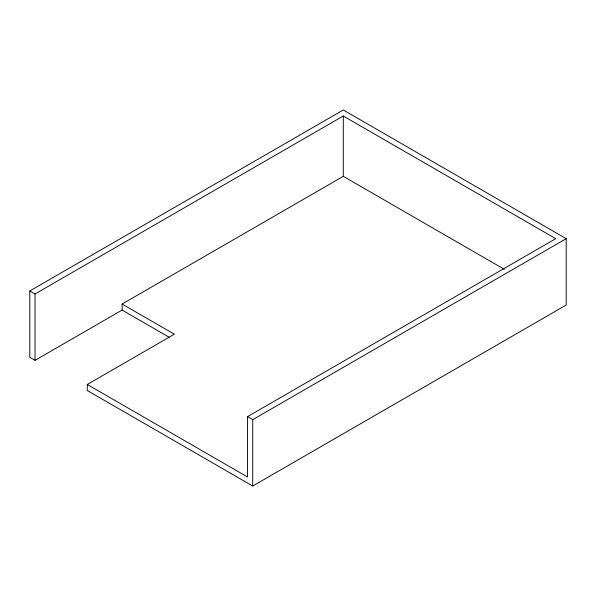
<?xml version="1.0" encoding="UTF-8"?>
<svg xmlns="http://www.w3.org/2000/svg" width="596" height="596" viewBox="0 0 596 596"><rect width="100%" height="100%" fill="white"/><g stroke="black" fill="none" stroke-linecap="round" stroke-linejoin="round"><path stroke-width="0.89" d="M29.8 290.96L343.281 109.977L566.2 238.676L566.2 305.04L252.719 486.023L87.269 390.507L87.269 384.472L174.352 334.2L122.106 304.035L122.106 310.069L35.022 360.342L29.8 357.324L29.8 290.96L35.022 293.977L343.281 116.011L555.748 238.676L247.496 416.649L247.496 476.979L87.269 384.472M122.106 304.035L343.281 176.334L504.246 269.265M247.496 416.649L252.719 419.666L566.2 238.676M122.106 310.069L169.525 337.448M343.281 116.011L343.281 176.334M252.719 419.666L252.719 486.023M35.022 293.977L35.022 360.342"/></g></svg>
